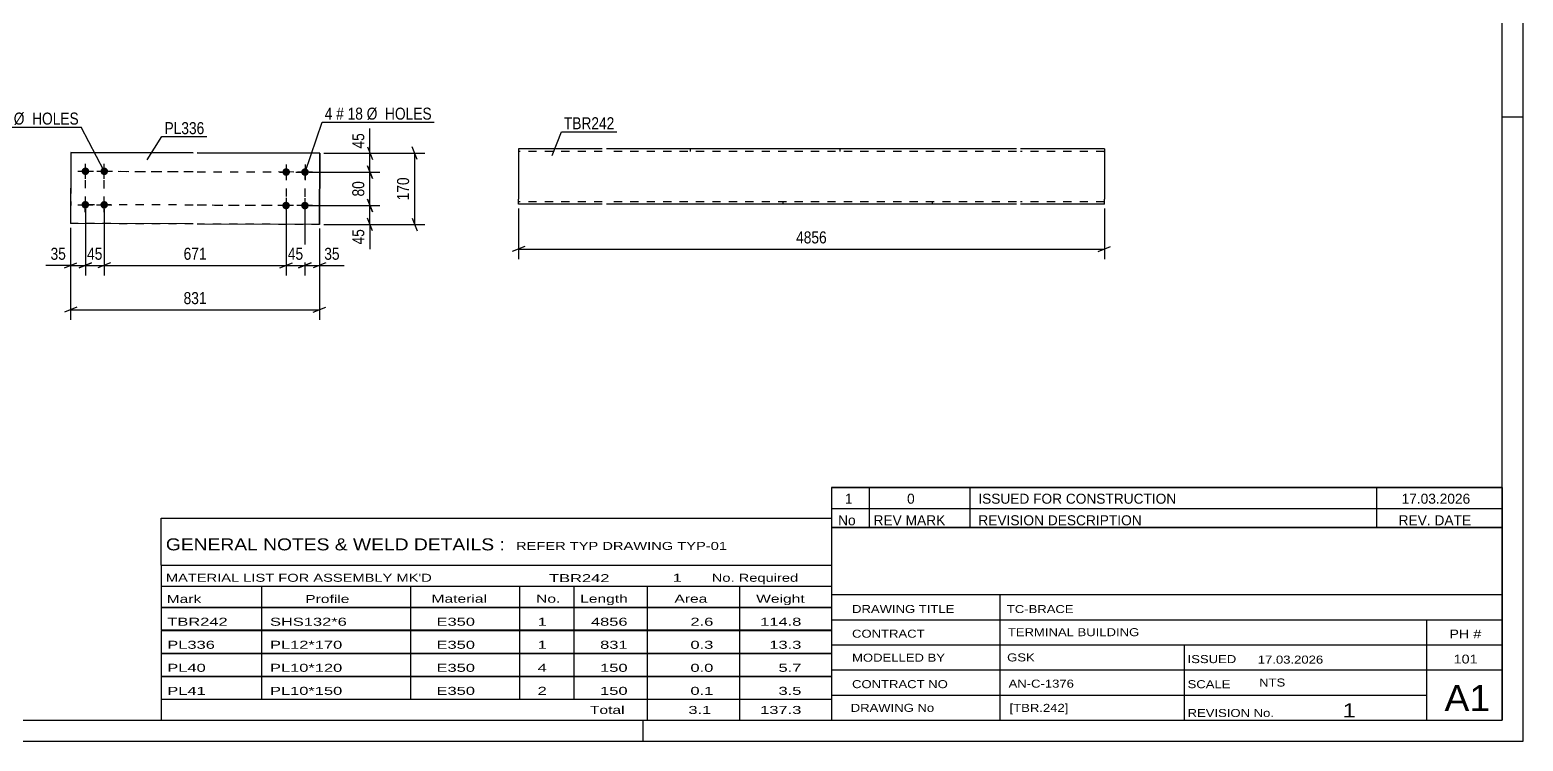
# Model space of a CAD drawing. Header units: millimetres. Extents: x 0 to 594, y 0 to 420.
# Drawn here: x 237.7 to 594, y 0 to 169.9 of the extents above; entities that cross this region are included whole.
import ezdxf

# ---------------------------------------------------------------- set-up
doc = ezdxf.new("R2010")
doc.units = ezdxf.units.MM
doc.linetypes.add('DXK_LINE_DOT2', pattern=[3.9198, 1.9599, -1.9599])
doc.styles.add('Arial Narrow', font='ARIALN.TTF', dxfattribs={"height": 0.2})

# ---------------------------------------------------------------- blocks, each defined once
blk = doc.blocks.new('Unknown-581559479-1128')
at = {"color": 5, "linetype": 'Continuous'}
for p, q in [((594, 0), (594, 420)), ((589, 5), (589, 415)), ((594, 149), (589, 149)), ((5, 5), (589, 5)), ((384, 0), (384, 5)), ((0, 0), (594, 0))]:
    blk.add_line(p, q, dxfattribs=at)
blk = doc.blocks.new('Part-581559479-1360 - 1344')
at = {"color": 2, "linetype": 'Continuous'}
for p, q in [((247.47, 140.6), (247.42, 123.6)), ((247.47, 140.6), (276.63, 140.52)), ((247.47, 140.6), (247.47, 140.6)), ((247.47, 140.6), (247.47, 140.6)), ((276.63, 140.52), (247.47, 140.6)), ((277.63, 140.46), (306.87, 140.38)), ((306.87, 140.38), (277.63, 140.46)), ((306.82, 123.38), (306.87, 140.38)), ((306.87, 140.38), (306.83, 123.38)), ((306.87, 140.38), (306.87, 140.38)), ((276.63, 123.52), (247.42, 123.6)), ((306.82, 123.38), (277.63, 123.46))]:
    blk.add_line(p, q, dxfattribs=at)
at = {"color": 7, "linetype": 'DXK_LINE_DOT2'}
for p, q in [((247.47, 140.6), (247.43, 123.6)), ((247.42, 123.6), (247.43, 123.6)), ((276.63, 123.52), (247.43, 123.6)), ((306.83, 123.38), (277.63, 123.46)), ((306.83, 123.38), (306.82, 123.38))]:
    blk.add_line(p, q, dxfattribs=at)
blk = doc.blocks.new('Bolt-581559479-1393 - 1344')
at = {"linetype": 'Continuous'}
for points in [[(299.3, 136.68), (299.46, 136.57), (299.58, 136.43), (299.68, 136.27), (299.74, 136.09), (299.76, 135.9), (299.74, 135.72), (299.68, 135.54), (299.59, 135.38), (299.46, 135.23), (299.31, 135.12), (299.14, 135.05), (298.95, 135.01), (298.77, 135.01), (298.58, 135.04), (298.41, 135.12), (298.26, 135.23), (298.13, 135.37), (298.04, 135.53), (297.98, 135.71), (297.96, 135.9), (297.98, 136.09), (298.03, 136.26), (298.13, 136.43), (298.25, 136.57), (298.4, 136.68), (298.58, 136.76), (298.76, 136.8), (298.95, 136.8), (299.13, 136.76)], [(303.8, 136.67), (303.96, 136.56), (304.08, 136.42), (304.18, 136.26), (304.24, 136.08), (304.26, 135.89), (304.24, 135.71), (304.18, 135.53), (304.09, 135.36), (303.96, 135.22), (303.81, 135.11), (303.64, 135.03), (303.45, 135), (303.27, 134.99), (303.08, 135.03), (302.91, 135.11), (302.76, 135.22), (302.63, 135.36), (302.54, 135.52), (302.48, 135.7), (302.46, 135.89), (302.48, 136.07), (302.53, 136.25), (302.63, 136.42), (302.75, 136.56), (302.9, 136.67), (303.08, 136.74), (303.26, 136.78), (303.45, 136.79), (303.63, 136.75)], [(299.28, 128.68), (299.44, 128.57), (299.56, 128.43), (299.66, 128.27), (299.72, 128.09), (299.74, 127.9), (299.72, 127.72), (299.66, 127.54), (299.57, 127.38), (299.44, 127.23), (299.29, 127.12), (299.12, 127.05), (298.93, 127.01), (298.75, 127.01), (298.56, 127.04), (298.39, 127.12), (298.24, 127.23), (298.11, 127.37), (298.02, 127.53), (297.96, 127.71), (297.94, 127.9), (297.96, 128.09), (298.01, 128.26), (298.11, 128.43), (298.23, 128.57), (298.38, 128.68), (298.55, 128.76), (298.74, 128.8), (298.93, 128.8), (299.11, 128.76)], [(303.78, 128.67), (303.94, 128.56), (304.06, 128.42), (304.16, 128.26), (304.22, 128.08), (304.24, 127.89), (304.22, 127.71), (304.16, 127.53), (304.07, 127.36), (303.94, 127.22), (303.79, 127.11), (303.62, 127.04), (303.43, 127), (303.25, 126.99), (303.06, 127.03), (302.89, 127.11), (302.74, 127.22), (302.61, 127.36), (302.52, 127.52), (302.46, 127.7), (302.44, 127.89), (302.46, 128.07), (302.51, 128.25), (302.61, 128.42), (302.73, 128.56), (302.88, 128.67), (303.05, 128.74), (303.24, 128.78), (303.43, 128.79), (303.61, 128.75)]]:
    blk.add_hatch(color=1, dxfattribs=at).paths.add_polyline_path(points)
at = {"color": 1, "linetype": 'Continuous'}
for p, q in [((300.66, 135.9), (297.06, 135.91)), ((298.86, 137.7), (298.85, 134.1)), ((305.16, 135.89), (301.56, 135.9)), ((303.36, 137.69), (303.35, 134.09)), ((298.84, 129.7), (298.83, 126.1)), ((303.34, 129.69), (303.33, 126.09)), ((300.64, 127.9), (297.04, 127.91)), ((305.14, 127.89), (301.54, 127.9))]:
    blk.add_line(p, q, dxfattribs=at)
blk = doc.blocks.new('Bolt-581559479-1398 - 1344')
at = {"linetype": 'Continuous'}
for points in [[(251.4, 136.87), (251.56, 136.76), (251.68, 136.62), (251.78, 136.46), (251.84, 136.28), (251.86, 136.09), (251.84, 135.9), (251.78, 135.72), (251.69, 135.56), (251.56, 135.42), (251.41, 135.31), (251.24, 135.23), (251.05, 135.19), (250.87, 135.19), (250.68, 135.23), (250.51, 135.31), (250.36, 135.42), (250.23, 135.55), (250.14, 135.72), (250.08, 135.9), (250.06, 136.08), (250.08, 136.27), (250.13, 136.45), (250.23, 136.61), (250.35, 136.75), (250.5, 136.86), (250.68, 136.94), (250.86, 136.98), (251.05, 136.98), (251.23, 136.94)], [(255.9, 136.86), (256.06, 136.75), (256.18, 136.61), (256.28, 136.44), (256.34, 136.27), (256.36, 136.08), (256.34, 135.89), (256.28, 135.71), (256.19, 135.55), (256.06, 135.41), (255.91, 135.3), (255.74, 135.22), (255.55, 135.18), (255.37, 135.18), (255.18, 135.22), (255.01, 135.29), (254.86, 135.4), (254.73, 135.54), (254.64, 135.71), (254.58, 135.88), (254.56, 136.07), (254.58, 136.26), (254.63, 136.44), (254.73, 136.6), (254.85, 136.74), (255, 136.85), (255.18, 136.93), (255.36, 136.97), (255.55, 136.97), (255.73, 136.93)], [(251.38, 128.87), (251.54, 128.76), (251.66, 128.62), (251.76, 128.46), (251.82, 128.28), (251.84, 128.09), (251.82, 127.9), (251.76, 127.72), (251.67, 127.56), (251.54, 127.42), (251.39, 127.31), (251.22, 127.23), (251.03, 127.19), (250.85, 127.19), (250.66, 127.23), (250.49, 127.31), (250.34, 127.42), (250.21, 127.55), (250.12, 127.72), (250.06, 127.9), (250.04, 128.08), (250.06, 128.27), (250.11, 128.45), (250.21, 128.61), (250.33, 128.75), (250.48, 128.86), (250.65, 128.94), (250.84, 128.98), (251.03, 128.98), (251.21, 128.94)], [(255.88, 128.86), (256.04, 128.75), (256.16, 128.61), (256.26, 128.44), (256.32, 128.27), (256.34, 128.08), (256.32, 127.89), (256.26, 127.71), (256.17, 127.55), (256.04, 127.41), (255.89, 127.3), (255.72, 127.22), (255.53, 127.18), (255.35, 127.18), (255.16, 127.22), (254.99, 127.29), (254.84, 127.4), (254.71, 127.54), (254.62, 127.71), (254.56, 127.88), (254.54, 128.07), (254.56, 128.26), (254.61, 128.44), (254.71, 128.6), (254.83, 128.74), (254.98, 128.85), (255.15, 128.93), (255.34, 128.97), (255.53, 128.97), (255.71, 128.93)]]:
    blk.add_hatch(color=1, dxfattribs=at).paths.add_polyline_path(points)
at = {"color": 1, "linetype": 'Continuous'}
for p, q in [((249.16, 136.09), (252.76, 136.08)), ((250.95, 134.29), (250.96, 137.89)), ((253.66, 136.08), (257.26, 136.07)), ((255.45, 134.28), (255.46, 137.88)), ((250.93, 126.29), (250.94, 129.89)), ((255.43, 126.28), (255.44, 129.88)), ((249.14, 128.09), (252.74, 128.08)), ((253.64, 128.08), (257.24, 128.07))]:
    blk.add_line(p, q, dxfattribs=at)
blk = doc.blocks.new('Part-581559479-1241 - 1223')
at = {"color": 2, "linetype": 'Continuous'}
for p, q in [((374.29, 141.41), (354.29, 141.41)), ((354.29, 141.41), (354.29, 129.41)), ((473.08, 141.41), (375.29, 141.41)), ((494.08, 141.41), (474.08, 141.41)), ((494.08, 141.41), (494.08, 129.41)), ((354.29, 128.56), (354.29, 129.41)), ((354.29, 128.3), (354.29, 128.56)), ((354.29, 128.21), (354.29, 128.3)), ((494.08, 128.21), (494.08, 129.41)), ((374.29, 128.21), (354.29, 128.21)), ((473.08, 128.21), (375.29, 128.21)), ((494.08, 128.21), (474.08, 128.21))]:
    blk.add_line(p, q, dxfattribs=at)
at = {"color": 7, "linetype": 'DXK_LINE_DOT2'}
for p, q in [((374.29, 140.81), (354.29, 140.81)), ((473.08, 140.81), (375.29, 140.81)), ((395.29, 141.41), (395.29, 140.81)), ((430.93, 141.41), (430.93, 140.81)), ((494.08, 140.81), (474.08, 140.81)), ((494.08, 140.81), (494.08, 140.77)), ((494.08, 140.77), (494.08, 140.81)), ((494.08, 140.67), (494.08, 140.77)), ((494.08, 140.77), (494.08, 140.67)), ((354.29, 128.95), (354.29, 129.41)), ((354.29, 128.56), (354.29, 129.18)), ((354.29, 128.81), (354.29, 128.86)), ((354.29, 128.81), (354.29, 128.86)), ((374.29, 128.81), (354.29, 128.81)), ((473.08, 128.81), (375.29, 128.81)), ((417.44, 128.21), (417.44, 128.81)), ((453.08, 128.21), (453.08, 128.81)), ((494.08, 128.81), (474.08, 128.81)), ((494.08, 128.86), (494.08, 129.18)), ((494.08, 128.81), (494.08, 128.86)), ((354.29, 128.21), (354.29, 128.21))]:
    blk.add_line(p, q, dxfattribs=at)
blk = doc.blocks.new('Rectangle-581559479-1475 - 1344')
at = {"color": 1, "linetype": 'DXK_LINE_DOT2'}
for p, q in [((250.94, 128.09), (250.96, 136.09)), ((250.96, 136.09), (276.63, 136.02)), ((277.63, 135.96), (303.36, 135.89)), ((303.36, 135.89), (303.34, 127.89)), ((276.63, 128.02), (250.94, 128.09)), ((303.34, 127.89), (277.63, 127.96))]:
    blk.add_line(p, q, dxfattribs=at)
blk = doc.blocks.new('Rectangle-581559479-1486 - 1344')
at = {"color": 1, "linetype": 'DXK_LINE_DOT2'}
for p, q in [((255.44, 128.08), (255.46, 136.08)), ((255.46, 136.08), (276.63, 136.02)), ((277.63, 135.96), (298.86, 135.9)), ((298.86, 135.9), (298.84, 127.9)), ((276.63, 128.02), (255.44, 128.08)), ((298.84, 127.9), (277.63, 127.96))]:
    blk.add_line(p, q, dxfattribs=at)
blk = doc.blocks.new('StraightDimension-581559479-1424 - 1344')
at = {"color": 7, "linetype": 'Continuous'}
for p, q in [((250.94, 127.09), (250.94, 111.2)), ((255.44, 127.08), (255.44, 111.2)), ((249.44, 113), (252.44, 114.2)), ((256.94, 114.2), (253.94, 113)), ((250.94, 113.6), (255.44, 113.6))]:
    blk.add_line(p, q, dxfattribs=at)
at = {"color": 0}
blk.add_wipeout([(255.62, 114.35), (255.62, 118.55), (250.76, 118.55), (250.76, 114.35)], dxfattribs=at)
at = {"color": 3, "style": 'Arial Narrow'}
blk.add_text('45', height=2.863, dxfattribs=at).set_placement((251.36, 114.95))
blk = doc.blocks.new('StraightDimension-581559479-1453 - 1344')
at = {"color": 7, "linetype": 'Continuous'}
for p, q in [((318.24, 129.39), (319.44, 126.39)), ((304.34, 127.89), (321.24, 127.89)), ((319.44, 121.88), (318.24, 124.88)), ((318.84, 123.38), (318.84, 127.89)), ((307.83, 123.38), (321.24, 123.38))]:
    blk.add_line(p, q, dxfattribs=at)
at = {"color": 0}
blk.add_wipeout([(318.09, 122.86), (313.89, 122.86), (313.89, 118), (318.09, 118)], dxfattribs=at)
at = {"color": 7, "linetype": 'Continuous'}
blk.add_line((318.84, 123.38), (318.84, 117.48), dxfattribs=at)
blk.add_line((318.84, 123.38), (318.84, 117.48), dxfattribs=at)
at = {"color": 3, "style": 'Arial Narrow'}
blk.add_text('45', height=2.863, rotation=90.0002, dxfattribs=at).set_placement((317.49, 118.6))
blk = doc.blocks.new('StraightDimension-581559479-1401 - 1344')
at = {"color": 7, "linetype": 'Continuous'}
for p, q in [((303.34, 126.89), (303.34, 111.2)), ((306.83, 122.38), (306.83, 111.2)), ((301.84, 113), (304.84, 114.2)), ((308.33, 114.2), (305.33, 113)), ((303.34, 113.6), (306.83, 113.6))]:
    blk.add_line(p, q, dxfattribs=at)
at = {"color": 0}
blk.add_wipeout([(312.21, 114.35), (312.21, 118.55), (307.35, 118.55), (307.35, 114.35)], dxfattribs=at)
at = {"color": 7, "linetype": 'Continuous'}
blk.add_line((306.83, 113.6), (312.73, 113.6), dxfattribs=at)
blk.add_line((306.83, 113.6), (312.73, 113.6), dxfattribs=at)
at = {"color": 3, "style": 'Arial Narrow'}
blk.add_text('35', height=2.863, dxfattribs=at).set_placement((307.95, 114.95))
blk = doc.blocks.new('StraightDimension-581559479-1407 - 1344')
at = {"color": 7, "linetype": 'Continuous'}
for p, q in [((298.84, 126.9), (298.84, 111.2)), ((303.34, 126.89), (303.34, 111.2)), ((297.34, 113), (300.34, 114.2)), ((304.84, 114.2), (301.84, 113)), ((298.84, 113.6), (303.34, 113.6))]:
    blk.add_line(p, q, dxfattribs=at)
at = {"color": 0}
blk.add_wipeout([(303.52, 114.35), (303.52, 118.55), (298.66, 118.55), (298.66, 114.35)], dxfattribs=at)
at = {"color": 3, "style": 'Arial Narrow'}
blk.add_text('45', height=2.863, dxfattribs=at).set_placement((299.26, 114.95))
blk = doc.blocks.new('StraightDimension-581559479-1415 - 1344')
at = {"color": 7, "linetype": 'Continuous'}
for p, q in [((255.44, 127.08), (255.44, 111.2)), ((298.84, 126.9), (298.84, 111.2)), ((256.94, 114.2), (253.94, 113)), ((297.34, 113), (300.34, 114.2)), ((255.44, 113.6), (298.84, 113.6))]:
    blk.add_line(p, q, dxfattribs=at)
at = {"color": 0}
blk.add_wipeout([(280.48, 114.35), (280.48, 118.55), (273.79, 118.55), (273.79, 114.35)], dxfattribs=at)
at = {"color": 3, "style": 'Arial Narrow'}
blk.add_text('671', height=2.863, dxfattribs=at).set_placement((274.39, 114.95))
blk = doc.blocks.new('StraightDimension-581559479-1432 - 1344')
at = {"color": 7, "linetype": 'Continuous'}
for p, q in [((250.94, 127.09), (250.94, 111.2)), ((247.43, 122.6), (247.43, 111.2)), ((245.93, 113), (248.93, 114.2)), ((252.44, 114.2), (249.44, 113)), ((247.43, 113.6), (250.94, 113.6))]:
    blk.add_line(p, q, dxfattribs=at)
at = {"color": 0}
blk.add_wipeout([(246.9, 114.35), (246.9, 118.55), (242.04, 118.55), (242.04, 114.35)], dxfattribs=at)
at = {"color": 7, "linetype": 'Continuous'}
blk.add_line((247.43, 113.6), (241.52, 113.6), dxfattribs=at)
blk.add_line((247.43, 113.6), (241.52, 113.6), dxfattribs=at)
at = {"color": 3, "style": 'Arial Narrow'}
blk.add_text('35', height=2.863, dxfattribs=at).set_placement((242.64, 114.95))
blk = doc.blocks.new('StraightDimension-581559479-1439 - 1344')
at = {"color": 7, "linetype": 'Continuous'}
for p, q in [((307.87, 140.38), (331.93, 140.38)), ((330.13, 138.88), (328.93, 141.88)), ((329.53, 123.38), (329.53, 140.38)), ((328.93, 124.88), (330.13, 121.88)), ((307.83, 123.38), (331.93, 123.38))]:
    blk.add_line(p, q, dxfattribs=at)
at = {"color": 0}
blk.add_wipeout([(328.78, 135.22), (324.58, 135.22), (324.58, 128.54), (328.78, 128.54)], dxfattribs=at)
at = {"color": 3, "style": 'Arial Narrow'}
blk.add_text('170', height=2.863, rotation=90.0002, dxfattribs=at).set_placement((328.18, 129.14))
blk = doc.blocks.new('StraightDimension-581559479-1448 - 1344')
at = {"color": 7, "linetype": 'Continuous'}
for p, q in [((247.43, 122.6), (247.43, 100.61)), ((306.83, 122.38), (306.83, 100.61)), ((248.93, 103.61), (245.93, 102.41)), ((305.33, 102.41), (308.33, 103.61)), ((247.43, 103.01), (306.83, 103.01))]:
    blk.add_line(p, q, dxfattribs=at)
at = {"color": 0}
blk.add_wipeout([(280.47, 103.76), (280.47, 107.96), (273.78, 107.96), (273.78, 103.76)], dxfattribs=at)
at = {"color": 3, "style": 'Arial Narrow'}
blk.add_text('831', height=2.863, dxfattribs=at).set_placement((274.38, 104.36))
blk = doc.blocks.new('StraightDimension-581559479-1459 - 1344')
at = {"color": 7, "linetype": 'Continuous'}
for p, q in [((304.36, 135.89), (321.24, 135.89)), ((318.24, 137.39), (319.44, 134.39)), ((318.84, 127.89), (318.84, 135.89)), ((319.44, 126.39), (318.24, 129.39)), ((304.34, 127.89), (321.24, 127.89))]:
    blk.add_line(p, q, dxfattribs=at)
at = {"color": 0}
blk.add_wipeout([(318.09, 134.32), (313.89, 134.32), (313.89, 129.46), (318.09, 129.46)], dxfattribs=at)
at = {"color": 3, "style": 'Arial Narrow'}
blk.add_text('80', height=2.863, rotation=90.0002, dxfattribs=at).set_placement((317.49, 130.06))
blk = doc.blocks.new('StraightDimension-581559479-1467 - 1344')
at = {"color": 7, "linetype": 'Continuous'}
for p, q in [((307.87, 140.38), (321.24, 140.38)), ((318.24, 141.88), (319.44, 138.88)), ((318.84, 135.89), (318.84, 140.38)), ((304.36, 135.89), (321.24, 135.89)), ((319.44, 134.39), (318.24, 137.39))]:
    blk.add_line(p, q, dxfattribs=at)
at = {"color": 0}
blk.add_wipeout([(318.09, 145.76), (313.89, 145.76), (313.89, 140.91), (318.09, 140.91)], dxfattribs=at)
at = {"color": 7, "linetype": 'Continuous'}
blk.add_line((318.84, 140.38), (318.84, 146.29), dxfattribs=at)
blk.add_line((318.84, 140.38), (318.84, 146.29), dxfattribs=at)
at = {"color": 3, "style": 'Arial Narrow'}
blk.add_text('45', height=2.863, rotation=90.0002, dxfattribs=at).set_placement((317.49, 141.51))
blk = doc.blocks.new('StraightDimension-581559479-1324 - 1223')
at = {"color": 7, "linetype": 'Continuous'}
for p, q in [((354.29, 127.21), (354.29, 115.11)), ((494.08, 127.21), (494.08, 115.11)), ((355.79, 118.11), (352.79, 116.91)), ((492.58, 116.91), (495.58, 118.11)), ((354.29, 117.51), (494.08, 117.51))]:
    blk.add_line(p, q, dxfattribs=at)
at = {"color": 0}
blk.add_wipeout([(428.44, 118.26), (428.44, 122.46), (419.93, 122.46), (419.93, 118.26)], dxfattribs=at)
at = {"color": 3, "style": 'Arial Narrow'}
blk.add_text('4856', height=2.863, dxfattribs=at).set_placement((420.53, 118.86))
blk = doc.blocks.new('Unknown-581559479-4477')
at = {"color": 7, "linetype": 'Continuous'}
for p, q in [((429, 51.05), (429, 5)), ((429, 51.05), (589, 51.05)), ((589, 51), (589, 5)), ((429, 35), (589, 35)), ((469.14, 35), (469.14, 5)), ((429, 29), (589, 29)), ((571, 5.05), (571, 29.05)), ((429, 23), (589, 23)), ((513.14, 23), (513.14, 5)), ((429, 17), (589, 17)), ((429, 11), (571, 11)), ((429, 5), (589, 5))]:
    blk.add_line(p, q, dxfattribs=at)
at = {"color": 7, "style": 'Arial Narrow'}
for s, height, width, p in [('DRAWING TITLE', 1.9089, 1.425378, (433.88, 30.61)), ('TC-BRACE', 1.909, 1.425378, (470.81, 30.59)), ('CONTRACT', 1.909, 1.425378, (433.88, 24.71)), ('TERMINAL BUILDING', 1.9089, 1.425378, (471.06, 25.07)), ('MODELLED BY', 1.9089, 1.425378, (433.88, 18.98)), ('GSK', 1.909, 1.425378, (470.88, 19.04)), ('ISSUED', 1.909, 1.425378, (513.94, 18.64)), ('17.03.2026', 1.909, 1.425378, (530.69, 18.52)), ('CONTRACT NO', 1.9089, 1.425378, (433.88, 12.66)), ('AN-C-1376', 1.909, 1.425378, (471.23, 12.78)), ('SCALE', 1.909, 1.425378, (513.94, 12.65)), ('A1', 6.204, 1.25, (575.24, 7.2)), ('DRAWING No', 1.909, 1.425378, (433.56, 7)), ('[TBR.242]', 1.909, 1.425378, (471.46, 6.99)), ('REVISION No.', 1.9089, 1.425378, (513.94, 5.77)), ('1', 3.34, 1.5, (550.91, 5.68))]:
    blk.add_text(s, height=height, dxfattribs=dict(at, width=width)).set_placement(p)
at = {"color": 7, "linetype": 'Continuous', "style": 'Arial Narrow'}
for s, height, width, p in [('PH #', 2.1, 1.42538, (576.4, 24.55)), ('101', 2.1, 1.42538, (577.41, 18.55)), ('NTS', 1.909, 1.425378, (531, 13.05))]:
    blk.add_text(s, height=height, dxfattribs=dict(at, width=width)).set_placement(p)
blk = doc.blocks.new('Unknown-581559479-4478')
at = {"color": 7, "linetype": 'Continuous'}
for p, q in [((429, 60.55), (589, 60.55)), ((589, 60.55), (429, 60.55)), ((429, 60.55), (429, 55.55)), ((438, 60.55), (438, 55.55)), ((462, 60.55), (462, 55.55)), ((559, 60.55), (559, 55.55)), ((589, 60.55), (589, 55.55)), ((429, 55.55), (589, 55.55)), ((429, 55.55), (429, 51.05)), ((429, 55.55), (589, 55.55)), ((438, 55.55), (438, 51.05)), ((462, 55.55), (462, 51.05)), ((559, 55.55), (559, 51.05)), ((589, 55.55), (589, 51.05)), ((589, 51.05), (429, 51.05))]:
    blk.add_line(p, q, dxfattribs=at)
at = {"color": 7, "linetype": 'Continuous', "style": 'Arial Narrow'}
for s, height, width, p in [('1', 2.39, 1.196471, (432.16, 56.7)), ('0', 2.39, 1.196471, (447, 56.7)), ('ISSUED FOR CONSTRUCTION', 2.3861, 1.196471, (464, 56.7)), ('17.03.2026', 2.386, 1.196471, (565, 56.7)), ('No', 2.386, 1.2, (430.54, 51.55)), ('REV MARK', 2.386, 1.2, (439, 51.55)), ('REVISION DESCRIPTION', 2.3861, 1.2, (464, 51.55)), ('REV. DATE', 2.386, 1.2, (564.28, 51.55))]:
    blk.add_text(s, height=height, dxfattribs=dict(at, width=width)).set_placement(p)
blk = doc.blocks.new('Unknown-581559479-4479')
at = {"color": 7, "linetype": 'Continuous'}
for p, q in [((269, 53.25), (429, 53.25)), ((269, 42), (269, 53.25)), ((429, 53.25), (429, 42)), ((269, 42), (429, 42)), ((269, 42), (269, 37)), ((429, 42), (429, 37)), ((269, 37), (429, 37)), ((269, 37), (269, 32)), ((293, 37), (293, 32)), ((328.5, 37), (328.5, 32)), ((354.5, 37), (354.5, 32)), ((367.5, 37), (367.5, 32)), ((385, 37), (385, 32)), ((407, 37), (407, 32)), ((429, 37), (429, 32)), ((269, 32), (429, 32)), ((269, 31.95), (269, 26.55)), ((269, 31.95), (429, 31.95)), ((293, 32), (293, 26.5)), ((328.5, 32), (328.5, 26.5)), ((354.5, 32), (354.5, 26.5)), ((367.5, 32), (367.5, 26.5)), ((385, 32), (385, 26.5)), ((407, 32), (407, 26.5)), ((429, 31.95), (429, 26.55)), ((269, 26.55), (429, 26.55)), ((269, 26.45), (269, 21.05)), ((269, 26.45), (429, 26.45)), ((293, 26.5), (293, 21)), ((328.5, 26.5), (328.5, 21)), ((354.5, 26.5), (354.5, 21)), ((367.5, 26.5), (367.5, 21)), ((385, 26.5), (385, 21)), ((407, 26.5), (407, 21)), ((429, 26.45), (429, 21.05)), ((269, 21.05), (429, 21.05)), ((269, 20.95), (269, 15.55)), ((269, 20.95), (429, 20.95)), ((293, 21), (293, 15.5)), ((328.5, 21), (328.5, 15.5)), ((354.5, 21), (354.5, 15.5)), ((367.5, 21), (367.5, 15.5)), ((385, 21), (385, 15.5)), ((407, 21), (407, 15.5)), ((429, 20.95), (429, 15.55)), ((269, 15.55), (429, 15.55)), ((269, 15.45), (269, 10.05)), ((269, 15.45), (429, 15.45)), ((293, 15.5), (293, 10)), ((328.5, 15.5), (328.5, 10)), ((354.5, 15.5), (354.5, 10)), ((367.5, 15.5), (367.5, 10)), ((385, 15.5), (385, 10)), ((407, 15.5), (407, 10)), ((429, 15.45), (429, 10.05)), ((269, 10.05), (429, 10.05)), ((269, 10), (429, 10)), ((269, 10), (269, 5)), ((385, 10), (385, 5)), ((407, 10), (407, 5)), ((429, 10), (429, 5)), ((269, 5), (429, 5))]:
    blk.add_line(p, q, dxfattribs=at)
at = {"color": 7, "style": 'Arial Narrow'}
for s, height, width, p in [('GENERAL NOTES & WELD DETAILS :', 2.8633, 1.4, (270.15, 45.56)), ('REFER TYP DRAWING TYP-01', 1.9089, 1.6, (353.7, 45.66)), ("MATERIAL LIST FOR ASSEMBLY MK'D", 1.9089, 1.6, (270.15, 38.06)), ('TBR242', 1.909, 1.794707, (361.59, 37.97)), ('1', 1.91, 1.794707, (391.08, 38.06)), ('No. Required', 1.9089, 1.6, (400.41, 38.06)), ('Mark', 1.909, 1.7, (270.34, 33)), ('Profile', 1.909, 1.7, (303.41, 33)), ('Material', 1.909, 1.7, (333.54, 33.06)), ('No.', 1.909, 1.7, (358.5, 33.06)), ('Length', 1.909, 1.7, (369, 33.06)), ('Area', 1.909, 1.7, (391.5, 33.06)), ('Weight', 1.909, 1.7, (411, 33.06))]:
    blk.add_text(s, height=height, dxfattribs=dict(at, width=width)).set_placement(p)
at = {"color": 7, "linetype": 'Continuous', "style": 'Arial Narrow'}
for s, height, width, p in [('TBR242', 1.909, 1.794707, (270.5, 27.56)), ('SHS132*6', 1.909, 1.794707, (295, 27.56)), ('E350', 1.909, 1.794707, (334.74, 27.56)), ('1', 1.91, 1.794707, (358.86, 27.56)), ('4856', 1.909, 1.794707, (371.58, 27.56)), ('2.6', 1.909, 1.794707, (395.32, 27.56)), ('114.8', 1.909, 1.794707, (411.96, 27.56)), ('PL336', 1.909, 1.794707, (270.5, 22.06)), ('PL12*170', 1.909, 1.794707, (295, 22.06)), ('E350', 1.909, 1.794707, (334.74, 22.06)), ('1', 1.91, 1.794707, (358.86, 22.06)), ('831', 1.909, 1.794707, (373.77, 22.06)), ('0.3', 1.909, 1.794707, (395.32, 22.06)), ('13.3', 1.909, 1.794707, (414.14, 22.06)), ('PL40', 1.909, 1.794707, (270.5, 16.56)), ('PL10*120', 1.909, 1.794707, (295, 16.56)), ('E350', 1.909, 1.794707, (334.74, 16.56)), ('4', 1.91, 1.794707, (358.86, 16.56)), ('150', 1.909, 1.794707, (373.77, 16.56)), ('0.0', 1.909, 1.794707, (395.32, 16.56)), ('5.7', 1.909, 1.794707, (416.33, 16.56)), ('PL41', 1.909, 1.794707, (270.5, 11.06)), ('PL10*150', 1.909, 1.794707, (295, 11.06)), ('E350', 1.909, 1.794707, (334.74, 11.06)), ('2', 1.91, 1.794707, (358.86, 11.06)), ('150', 1.909, 1.794707, (373.77, 11.06)), ('0.1', 1.909, 1.794707, (395.32, 11.06)), ('3.5', 1.909, 1.794707, (416.33, 11.06)), ('Total', 1.909, 1.7, (371.33, 6.5)), ('3.1', 1.909, 1.794707, (394.83, 6.5)), ('137.3', 1.909, 1.794707, (411.96, 6.5))]:
    blk.add_text(s, height=height, dxfattribs=dict(at, width=width)).set_placement(p)
blk = doc.blocks.new('Mark-581559479-1356 - 1344')
at = {"color": 0}
blk.add_wipeout([(279.33, 144.95), (279.33, 147.95), (269.83, 147.95), (269.83, 144.95)], dxfattribs=at)
blk.add_wipeout([(279.33, 144.95), (279.33, 147.95), (269.83, 147.95), (269.83, 144.95)], dxfattribs=at)
at = {"color": 30, "linetype": 'Continuous'}
for p, q in [((265.68, 138.82), (269.23, 144.35)), ((269.23, 144.35), (279.93, 144.35))]:
    blk.add_line(p, q, dxfattribs=at)
at = {"color": 3, "style": 'Arial Narrow'}
blk.add_text('PL336', height=2.863, dxfattribs=at).set_placement((269.83, 144.95))
blk = doc.blocks.new('Mark-581559479-1389 - 1344')
at = {"color": 0}
blk.add_wipeout([(309.89, 148.41), (309.89, 151.41), (308.06, 151.41), (308.06, 148.41)], dxfattribs=at)
blk.add_wipeout([(309.89, 148.41), (309.89, 151.41), (308.06, 151.41), (308.06, 148.41)], dxfattribs=at)
at = {"color": 7, "linetype": 'Continuous'}
blk.add_line((303.36, 135.89), (307.46, 147.81), dxfattribs=at)
at = {"color": 0}
blk.add_wipeout([(312.62, 148.41), (312.62, 151.41), (310.79, 151.41), (310.79, 148.41)], dxfattribs=at)
blk.add_wipeout([(312.62, 148.41), (312.62, 151.41), (310.79, 151.41), (310.79, 148.41)], dxfattribs=at)
at = {"color": 3, "style": 'Arial Narrow'}
blk.add_text('4', height=2.86, dxfattribs=at).set_placement((308.06, 148.41))
at = {"color": 0}
blk.add_wipeout([(317.17, 148.41), (317.17, 151.41), (313.52, 151.41), (313.52, 148.41)], dxfattribs=at)
blk.add_wipeout([(317.17, 148.41), (317.17, 151.41), (313.52, 151.41), (313.52, 148.41)], dxfattribs=at)
at = {"color": 3, "style": 'Arial Narrow'}
blk.add_text('#', height=2.86, dxfattribs=at).set_placement((310.79, 148.41))
at = {"color": 0}
blk.add_wipeout([(333.6, 148.41), (333.6, 151.41), (318.07, 151.41), (318.07, 148.41)], dxfattribs=at)
blk.add_wipeout([(333.6, 148.41), (333.6, 151.41), (318.07, 151.41), (318.07, 148.41)], dxfattribs=at)
at = {"color": 7, "linetype": 'Continuous'}
blk.add_line((307.46, 147.81), (334.2, 147.81), dxfattribs=at)
at = {"color": 3, "style": 'Arial Narrow'}
for s, p in [('18', (313.52, 148.41)), ('Ø  HOLES', (318.07, 148.41))]:
    blk.add_text(s, height=2.863, dxfattribs=at).set_placement(p)
blk = doc.blocks.new('Mark-581559479-1394 - 1344')
at = {"color": 0}
blk.add_wipeout([(225.67, 147.23), (225.67, 150.23), (223.84, 150.23), (223.84, 147.23)], dxfattribs=at)
blk.add_wipeout([(225.67, 147.23), (225.67, 150.23), (223.84, 150.23), (223.84, 147.23)], dxfattribs=at)
blk.add_wipeout([(228.4, 147.23), (228.4, 150.23), (226.57, 150.23), (226.57, 147.23)], dxfattribs=at)
blk.add_wipeout([(228.4, 147.23), (228.4, 150.23), (226.57, 150.23), (226.57, 147.23)], dxfattribs=at)
at = {"color": 3, "style": 'Arial Narrow'}
blk.add_text('4', height=2.86, dxfattribs=at).set_placement((223.84, 147.23))
at = {"color": 0}
blk.add_wipeout([(232.96, 147.23), (232.96, 150.23), (229.3, 150.23), (229.3, 147.23)], dxfattribs=at)
blk.add_wipeout([(232.96, 147.23), (232.96, 150.23), (229.3, 150.23), (229.3, 147.23)], dxfattribs=at)
at = {"color": 3, "style": 'Arial Narrow'}
blk.add_text('#', height=2.86, dxfattribs=at).set_placement((226.57, 147.23))
at = {"color": 0}
blk.add_wipeout([(249.38, 147.23), (249.38, 150.23), (233.86, 150.23), (233.86, 147.23)], dxfattribs=at)
blk.add_wipeout([(249.38, 147.23), (249.38, 150.23), (233.86, 150.23), (233.86, 147.23)], dxfattribs=at)
at = {"color": 7, "linetype": 'Continuous'}
for p in [(223.24, 146.63), (255.46, 136.08)]:
    blk.add_line(p, (249.98, 146.63), dxfattribs=at)
at = {"color": 3, "style": 'Arial Narrow'}
for s, p in [('18', (229.3, 147.23)), ('Ø  HOLES', (233.86, 147.23))]:
    blk.add_text(s, height=2.863, dxfattribs=at).set_placement(p)
blk = doc.blocks.new('Mark-581559479-1236 - 1223')
at = {"color": 0}
blk.add_wipeout([(377.17, 146.12), (377.17, 149.12), (365.12, 149.12), (365.12, 146.12)], dxfattribs=at)
blk.add_wipeout([(377.17, 146.12), (377.17, 149.12), (365.12, 149.12), (365.12, 146.12)], dxfattribs=at)
at = {"color": 30, "linetype": 'Continuous'}
for p, q in [((362.29, 139.87), (364.52, 145.52)), ((364.52, 145.52), (377.77, 145.52))]:
    blk.add_line(p, q, dxfattribs=at)
at = {"color": 3, "style": 'Arial Narrow'}
blk.add_text('TBR242', height=2.863, dxfattribs=at).set_placement((365.12, 146.12))

msp = doc.modelspace()

# ---------------------------------------------------------------- block references
for name in ['Unknown-581559479-1128', 'Part-581559479-1360 - 1344', 'Part-581559479-1241 - 1223', 'Bolt-581559479-1398 - 1344', 'Rectangle-581559479-1475 - 1344', 'Rectangle-581559479-1486 - 1344', 'Bolt-581559479-1393 - 1344', 'Unknown-581559479-4478', 'Unknown-581559479-4479', 'Unknown-581559479-4477']:
    msp.add_blockref(name, (0, 0))

# ---------------------------------------------------------------- next in the draw order: block references
for name in ['Mark-581559479-1394 - 1344', 'Mark-581559479-1356 - 1344', 'Mark-581559479-1236 - 1223', 'StraightDimension-581559479-1453 - 1344', 'StraightDimension-581559479-1424 - 1344', 'StraightDimension-581559479-1324 - 1223']:
    msp.add_blockref(name, (0, 0))

# ---------------------------------------------------------------- next in the draw order: block references
msp.add_blockref('StraightDimension-581559479-1401 - 1344', (0, 0))

# ---------------------------------------------------------------- next in the draw order: block references
for name in ['StraightDimension-581559479-1439 - 1344', 'StraightDimension-581559479-1407 - 1344']:
    msp.add_blockref(name, (0, 0))

# ---------------------------------------------------------------- next in the draw order: block references
for name in ['StraightDimension-581559479-1459 - 1344', 'StraightDimension-581559479-1415 - 1344']:
    msp.add_blockref(name, (0, 0))

# ---------------------------------------------------------------- next in the draw order: block references
for name in ['StraightDimension-581559479-1467 - 1344', 'StraightDimension-581559479-1432 - 1344']:
    msp.add_blockref(name, (0, 0))

# ---------------------------------------------------------------- next in the draw order: block references
for name in ['Mark-581559479-1389 - 1344', 'StraightDimension-581559479-1448 - 1344']:
    msp.add_blockref(name, (0, 0))

doc.saveas('drawing.dxf')
